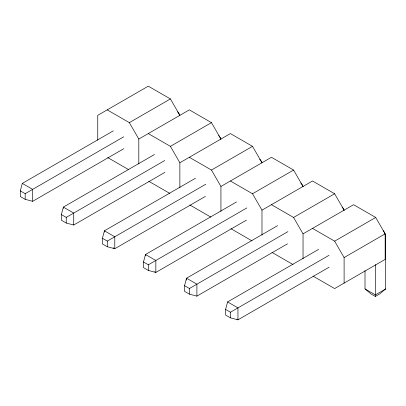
<?xml version="1.0" encoding="UTF-8"?>
<svg xmlns="http://www.w3.org/2000/svg" width="406" height="406" viewBox="0 0 406 406"><rect width="100%" height="100%" fill="white"/><g stroke="black" fill="none" stroke-linecap="round" stroke-linejoin="round"><path stroke-width="0.61" d="M123.845 148.672L32.668 201.31L25.177 199.326L20.3 196.509L20.3 190.876L22.325 183.395L113.355 130.833M164.902 172.377L73.725 225.015L66.239 223.031L61.357 220.209L61.357 214.576L63.382 207.096L154.417 154.539M205.411 196.397L114.786 248.721L107.296 246.731L102.413 243.915L102.413 238.281L104.438 230.801L195.474 178.244M246.467 220.103L155.843 272.426L148.352 270.437L143.475 267.62L143.475 261.987L145.495 254.506L236.531 201.949M287.524 243.808L196.9 296.131L189.409 294.142L184.532 291.325L184.532 285.692L186.552 278.212L277.587 225.655M329.134 267.194L237.957 319.832L230.466 317.847L225.589 315.031L225.589 309.397L227.614 301.917L318.644 249.36M383.234 230.755A19.442 11.226 -60 0 1 385.604 236.419L385.7 288.925L379.676 293.924L375.357 296.416L371.033 293.924L365.009 288.925L365.009 270.619M107.22 109.869L129.347 122.642L170.403 98.937L179.868 115.334M20.3 190.876L25.177 193.692L123.703 136.807M138.811 163.963L138.811 139.04L189.338 109.869L211.46 122.642L220.93 139.04M148.281 133.574L170.403 146.348L211.46 122.642M61.357 214.576L66.239 217.393L164.76 160.512M179.868 187.668L179.868 162.745L230.395 133.574L252.517 146.348L261.987 162.745M189.338 157.279L211.46 170.053L252.517 146.348M102.413 238.281L107.296 241.098L205.817 184.217M220.93 211.374L220.93 186.45L271.452 157.279L293.579 170.053L303.043 186.45M230.395 180.985L252.517 193.758L293.579 170.053M143.475 261.987L148.352 264.803L246.873 207.923M261.987 235.079L261.987 210.156L312.508 180.985L334.635 193.758L344.1 210.156M271.452 204.69L293.579 217.464L334.635 193.758M184.532 285.692L189.409 288.509L287.935 231.628M303.043 258.784L303.043 233.856L353.57 204.69L375.692 217.464L385.157 233.856L385.157 259.404L334.635 288.575L313.051 276.116M312.508 228.39L334.635 241.164L375.692 217.464M225.589 309.397L230.466 312.214L328.992 255.328M344.1 283.109L344.1 257.561L385.157 233.856M385.7 288.925L375.357 294.893L365.009 288.925M170.403 98.937L148.281 86.168L97.755 115.334L97.755 140.258M107.763 157.594L128.266 169.429M148.819 181.294L169.865 193.444M189.876 205L210.922 217.149M230.933 228.705L251.979 240.854M271.995 252.41L293.036 264.56M22.325 183.395L32.668 189.369L32.668 201.31M227.614 301.917L237.957 307.89L237.957 319.832L236.871 319.207M113.152 247.777L114.786 248.721L114.786 236.774L104.438 230.801L104.438 232.059M154.752 271.797L155.843 272.426L155.843 260.479L145.495 254.506L145.495 255.765M334.635 241.164L344.1 257.561M293.579 217.464L303.043 233.856M252.517 193.758L261.987 210.156M211.46 170.053L220.93 186.45M170.403 146.348L179.868 162.745M129.347 122.642L138.811 139.04M375.357 264.605L375.357 296.416M230.466 312.214L230.466 317.847M196.9 296.131L196.9 284.185L186.552 278.212L186.552 280.099M189.409 288.509L189.409 294.142M148.352 264.803L148.352 270.437M107.296 241.098L107.296 246.731M73.725 225.015L73.725 213.069L63.382 207.096L63.382 208.354M66.239 217.393L66.239 223.031M25.177 193.692L25.177 199.326M300.765 182.994A19.442 11.226 -60 0 1 302.972 186.608M342.177 207.05A19.442 11.226 -60 0 1 344.029 210.313M259.708 159.289A19.442 11.226 -60 0 1 261.911 162.907M218.651 135.584A19.442 11.226 -60 0 1 220.854 139.202M177.595 111.878A19.442 11.226 -60 0 1 179.797 115.497"/></g></svg>
